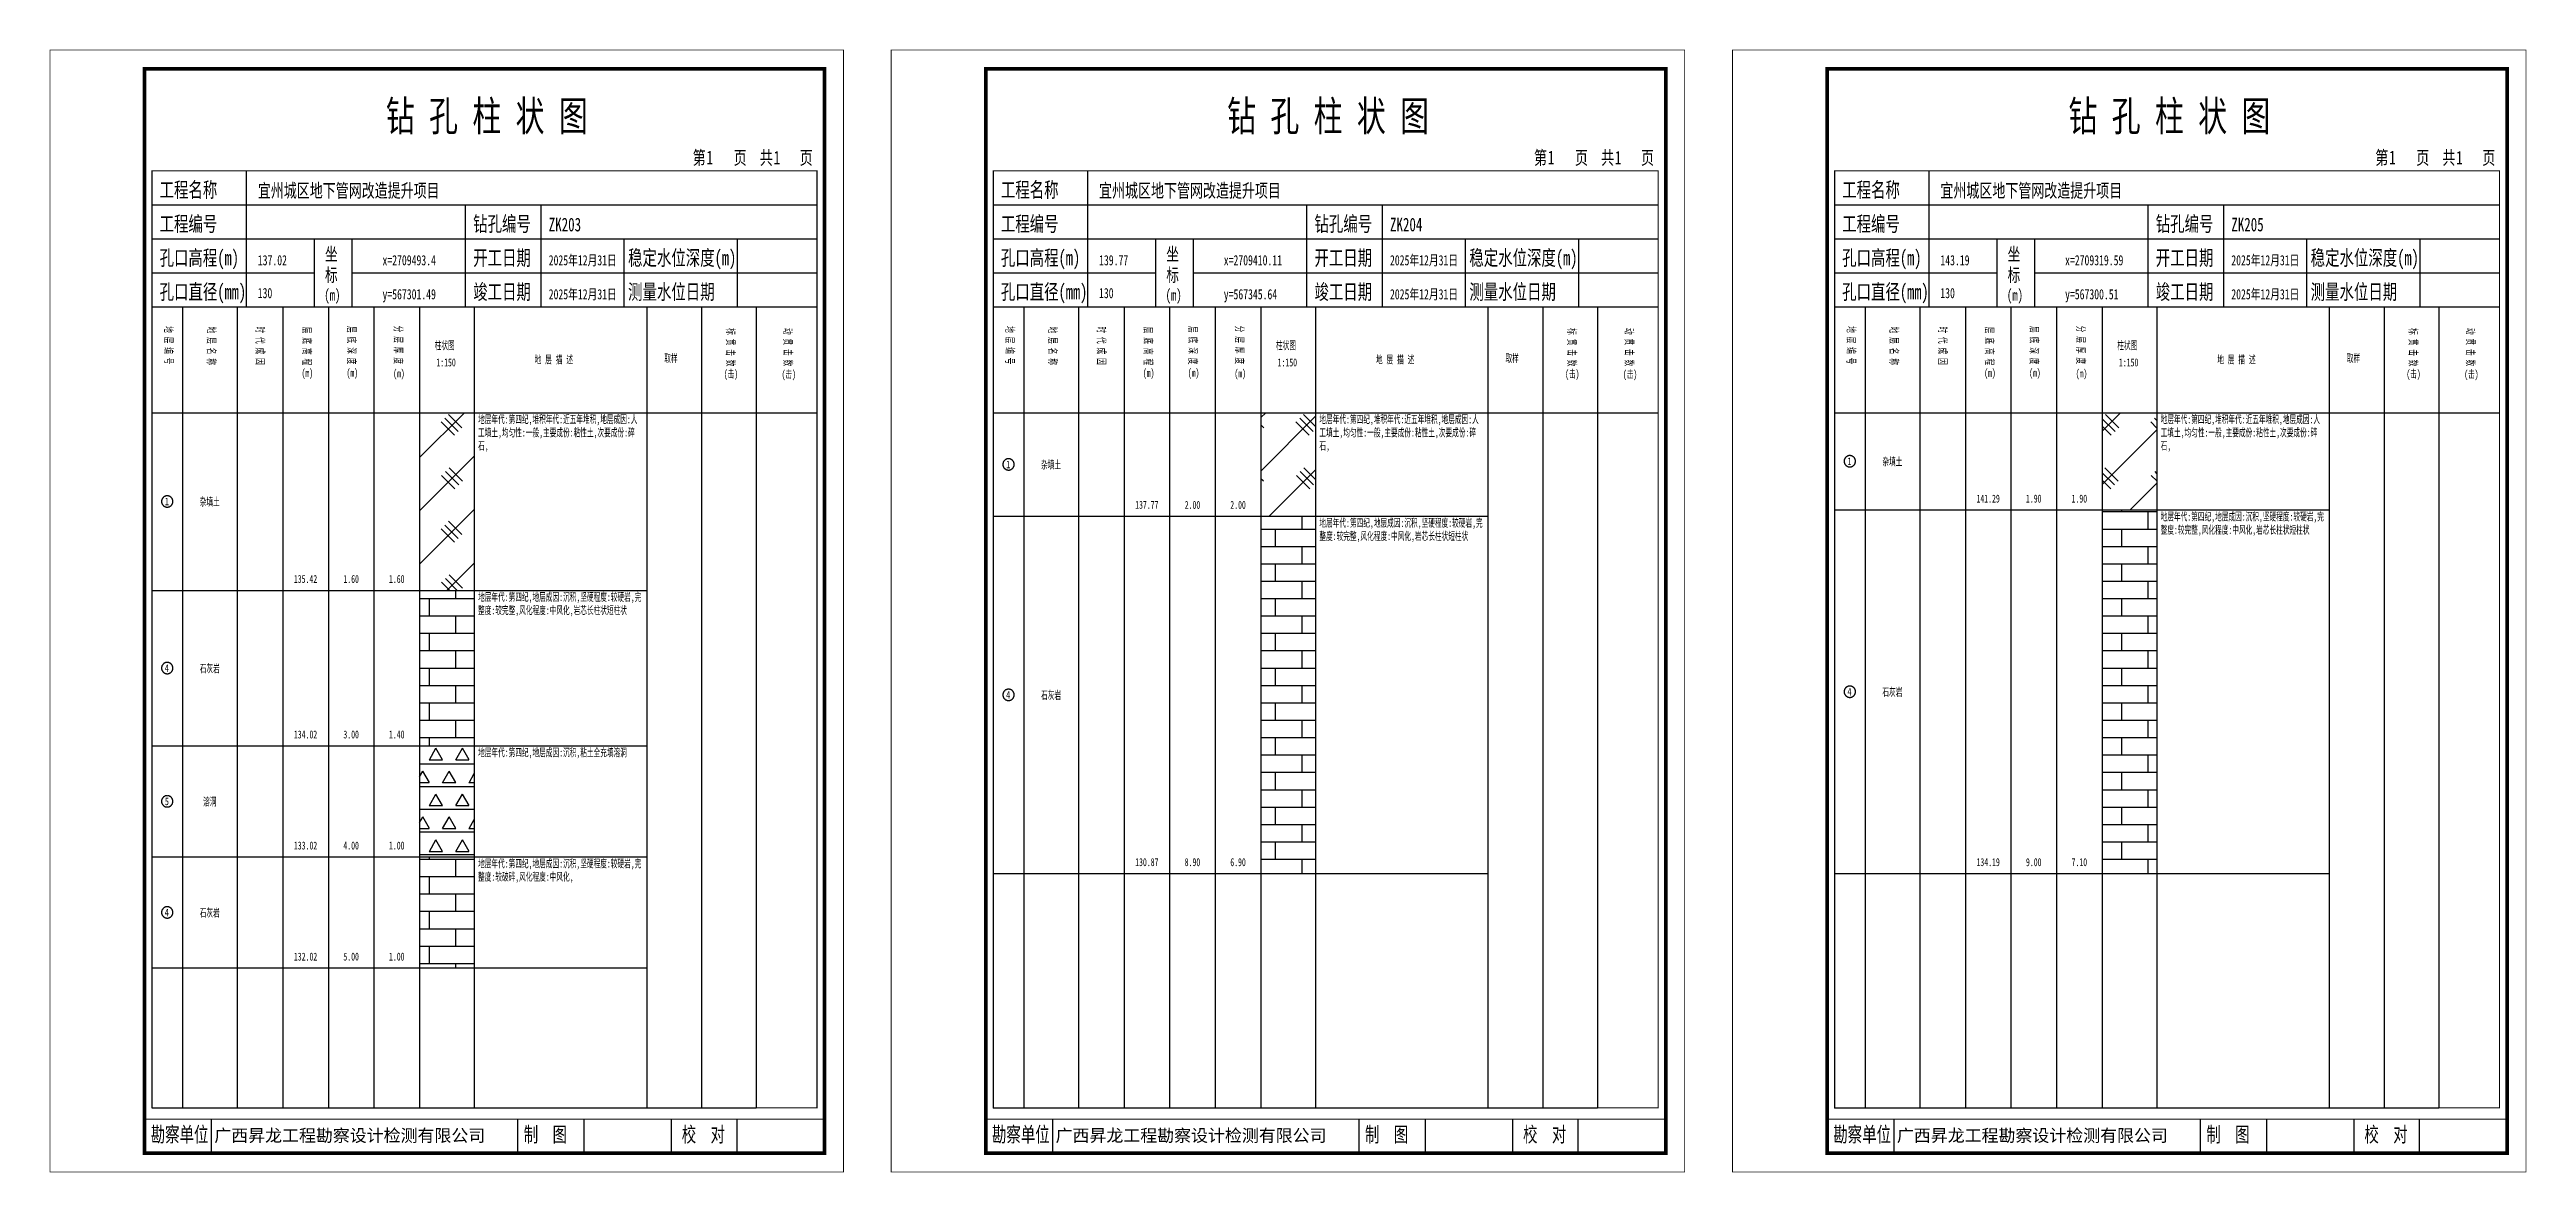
# Model space of a CAD drawing. Header units: millimetres. Extents: x 0 to 2711117, y 0 to 567555.
# Drawn here: x 47877 to 48533, y 0 to 297 of the extents above; entities that cross this region are included whole.
import ezdxf
from ezdxf.enums import TextEntityAlignment as Align

# ---------------------------------------------------------------- set-up
doc = ezdxf.new("R2010")
doc.units = ezdxf.units.MM
doc.layers.add('GICAD_POU_TEXTS', color=7, linetype='Continuous')
doc.layers.add('勘察点图例', color=7, linetype='Continuous')
doc.styles.add('HEAD_FONT', font='simfang.ttf', dxfattribs={"width": 0.6})
doc.styles.add('HEAD_FONT2', font='simfang.ttf', dxfattribs={"width": 0.6})
doc.styles.add('HT', font='simhei.ttf')
doc.styles.add('LZ_FONT', font='simfang.ttf', dxfattribs={"width": 0.7, "height": 8})
doc.styles.add('成果图图块', font='simfang.ttf', dxfattribs={"height": 2.5})
doc.styles.add('成果图表体', font='simfang.ttf', dxfattribs={"width": 0.6, "height": 2.1})
pattern_1 = [(45, (0, 0), (-7.0710678, 7.0710678), []), (135, (2.5, -1), (-14.142136, -14.142136), [5, -15]), (135, (1.5, -2), (-14.142136, -14.142136), [5, -15]), (135, (0.5, -3), (-14.142136, -14.142136), [5, -15]), (135, (16.5, -1), (-14.142136, -14.142136), [5, -15]), (135, (15.5, -2), (-14.142136, -14.142136), [5, -15]), (135, (14.5, -3), (-14.142136, -14.142136), [5, -15])]
pattern_2 = [(0, (0, 0), (0, 4.6), []), (90, (0, 0), (-7, 4.6), [4.6, -4.6])]

# ---------------------------------------------------------------- blocks, each defined once
blk = doc.blocks.new('ZK203')
for p, q in [((52, 229), (52, 265)), ((27, 256), (203, 256)), ((110, 229), (110, 256)), ((130, 229), (130, 256)), ((27, 247), (203, 247)), ((70, 229), (70, 247)), ((80, 229), (80, 247)), ((152, 229), (152, 247)), ((182, 229), (182, 247)), ((27, 238), (70, 238)), ((80, 238), (203, 238)), ((27, 229), (35.05, 229)), ((35.05, 229), (35.05, 17)), ((35.05, 229), (49.53, 229)), ((49.53, 229), (49.53, 17)), ((49.53, 229), (61.6, 229)), ((61.6, 229), (61.6, 17)), ((61.6, 229), (73.68, 229)), ((73.68, 229), (73.68, 17)), ((73.68, 229), (85.75, 229)), ((85.75, 229), (85.75, 17)), ((85.75, 229), (97.82, 229)), ((97.82, 229), (97.82, 17)), ((97.82, 229), (112.3, 229)), ((112.3, 229), (112.3, 17)), ((112.3, 229), (157.93, 229)), ((157.93, 229), (157.93, 17)), ((157.93, 229), (172.42, 229)), ((172.42, 229), (172.42, 17)), ((172.42, 229), (186.9, 229)), ((186.9, 229), (186.9, 17)), ((186.9, 229), (203, 229)), ((27, 201), (203, 201)), ((27, 17), (35.05, 17)), ((35.05, 17), (49.53, 17)), ((42.74, 4.95), (42.74, 13.95)), ((42.74, 4.95), (42.74, 13.95)), ((49.53, 17), (61.6, 17)), ((61.6, 17), (73.68, 17)), ((73.68, 17), (85.75, 17)), ((85.75, 17), (97.82, 17)), ((97.82, 17), (112.3, 17)), ((112.3, 17), (157.93, 17)), ((123.83, 4.95), (123.83, 13.95)), ((141.38, 4.95), (141.38, 13.95)), ((157.93, 17), (172.42, 17)), ((164.48, 4.95), (164.48, 13.95)), ((172.42, 17), (186.9, 17)), ((181.84, 4.95), (181.84, 13.95)), ((181.84, 4.95), (181.84, 13.95))]:
    blk.add_line(p, q)
for points, const_width in [([(0, 0), (210, 0), (210, 297), (0, 297)], 0.25), ([(25, 5), (205, 5), (205, 292), (25, 292)], 1), ([(27, 265), (203, 265), (203, 17), (27, 17)], 0.3)]:
    blk.add_lwpolyline(points, close=True, dxfattribs=dict(const_width=const_width))
at = {"const_width": 0.3}
for points in [[(27, 229), (203, 229)], [(25, 14), (205, 14)]]:
    blk.add_lwpolyline(points, dxfattribs=at)
at = {"style": 'LZ_FONT', "width": 0.7}
for s, height, p in [('钻 孔 柱 状 图', 8, (88.9, 275.54)), ('第', 3.6, (170.12, 266.7)), ('1', 3.6, (173.78, 266.75)), ('页', 3.6, (180.96, 266.7)), ('共', 3.6, (187.88, 266.7)), ('1', 3.6, (191.54, 266.7)), ('页', 3.6, (198.44, 266.7)), ('工程名称', 4, (29, 258)), ('宜州城区地下管网改造提升项目', 3.6, (55, 258)), ('工程编号', 4, (29, 249)), ('钻孔编号', 4, (112, 249)), ('ZK203', 3.6, (132, 249)), ('孔口高程(m)', 4, (29, 240)), ('137.02', 2.7, (55, 240)), ('坐', 3.5, (72.79, 241.24)), ('x=2709493.4', 2.7, (88, 240)), ('开工日期', 4, (112, 240)), ('2025年12月31日', 2.7, (132, 240)), ('稳定水位深度(m)', 4, (153, 240)), ('标', 3.5, (72.79, 235.7)), ('孔口直径(mm)', 4, (29, 231)), ('130', 2.7, (54.98, 231.31)), ('(m) ', 3, (72.59, 230.65)), ('y=567301.49', 2.7, (88, 231)), ('竣工日期', 4, (112, 231)), ('2025年12月31日', 2.7, (132, 231)), ('测量水位日期', 4, (153, 231)), ('勘察单位', 4, (26.65, 7.95)), ('制  图', 4, (125.4, 7.95)), ('校  对', 4, (167.22, 7.95))]:
    blk.add_text(s, height=height, dxfattribs=at).set_placement(p)
at = {"style": 'HT'}
blk.add_text('广西昇龙工程勘察设计检测有限公司', height=3.2865, dxfattribs=at).set_placement((43.48, 8.02))
at = {"char_height": 2.1, "width": 22.806, "attachment_point": 1, "rotation": 270, "style": 'HEAD_FONT'}
for s, insert in [('地 层 编 号', (32.46, 223.92)), ('地 层 名 称', (43.79, 223.76)), ('时 代 成 因', (56.67, 223.83)), ('层 底 高 程', (69.07, 223.71)), ('层 底 深 度', (80.9, 223.91)), ('分 层 厚 度', (93.26, 224.01)), ('标 贯 击 数', (181.21, 223.37)), ('动 贯 击 数', (196.38, 223.43))]:
    blk.add_mtext(s, dxfattribs=dict(at, insert=insert))
at = {"char_height": 2.1, "attachment_point": 1}
for s, insert, width, style in [('柱状图', (101.82, 219.87), 7.855, 'HEAD_FONT2'), ('地 层 描 述', (128.29, 216.11), 22.0781, 'HEAD_FONT2'), ('取样', (162.58, 216.44), 7.855, 'HEAD_FONT2'), ('(m)', (66.58, 212.56), 4.7944, 'HEAD_FONT'), ('(m)', (78.47, 212.61), 4.7944, 'HEAD_FONT'), ('(m)', (90.81, 212.43), 4.7944, 'HEAD_FONT'), ('1:150', (102.26, 215.36), 6.9223, 'HEAD_FONT2'), ('(击)', (178.33, 212.31), 7.855, 'HEAD_FONT2'), ('(击)', (193.64, 212.22), 7.855, 'HEAD_FONT2')]:
    blk.add_mtext(s, dxfattribs=dict(at, insert=insert, width=width, style=style))
blk = doc.blocks.new('ZK203_0')
at = {"color": 7}
blk.add_polyline3d([(-1.5, 0.02, 0), (-1.5, -0.06, 0), (-1.49, -0.13, 0), (-1.48, -0.2, 0), (-1.47, -0.28, 0), (-1.46, -0.35, 0), (-1.44, -0.42, 0), (-1.41, -0.49, 0), (-1.39, -0.56, 0), (-1.36, -0.63, 0), (-1.32, -0.69, 0), (-1.29, -0.76, 0), (-1.25, -0.82, 0), (-1.2, -0.88, 0), (-1.16, -0.94, 0), (-1.11, -0.99, 0), (-1.06, -1.04, 0), (-1.01, -1.1, 0), (-0.95, -1.14, 0), (-0.89, -1.19, 0), (-0.83, -1.23, 0), (-0.77, -1.27, 0), (-0.71, -1.31, 0), (-0.64, -1.34, 0), (-0.57, -1.37, 0), (-0.51, -1.4, 0), (-0.44, -1.42, 0), (-0.36, -1.44, 0), (-0.29, -1.46, 0), (-0.22, -1.47, 0), (-0.15, -1.48, 0), (-0.07, -1.48, 0), (0, -1.48, 0), (0.07, -1.48, 0), (0.15, -1.48, 0), (0.22, -1.47, 0), (0.29, -1.46, 0), (0.36, -1.44, 0), (0.44, -1.42, 0), (0.51, -1.4, 0), (0.57, -1.37, 0), (0.64, -1.34, 0), (0.71, -1.31, 0), (0.77, -1.27, 0), (0.83, -1.23, 0), (0.89, -1.19, 0), (0.95, -1.14, 0), (1.01, -1.1, 0), (1.06, -1.04, 0), (1.11, -0.99, 0), (1.16, -0.94, 0), (1.2, -0.88, 0), (1.25, -0.82, 0), (1.29, -0.76, 0), (1.32, -0.69, 0), (1.36, -0.63, 0), (1.39, -0.56, 0), (1.41, -0.49, 0), (1.44, -0.42, 0), (1.46, -0.35, 0), (1.47, -0.28, 0), (1.48, -0.2, 0), (1.49, -0.13, 0), (1.5, -0.06, 0), (1.5, 0.02, 0), (1.5, 0.09, 0), (1.49, 0.16, 0), (1.48, 0.24, 0), (1.47, 0.31, 0), (1.46, 0.38, 0), (1.44, 0.45, 0), (1.41, 0.52, 0), (1.39, 0.59, 0), (1.36, 0.66, 0), (1.32, 0.72, 0), (1.29, 0.79, 0), (1.25, 0.85, 0), (1.2, 0.91, 0), (1.16, 0.97, 0), (1.11, 1.02, 0), (1.06, 1.08, 0), (1.01, 1.13, 0), (0.95, 1.18, 0), (0.89, 1.22, 0), (0.83, 1.26, 0), (0.77, 1.3, 0), (0.71, 1.34, 0), (0.64, 1.37, 0), (0.57, 1.4, 0), (0.51, 1.43, 0), (0.44, 1.45, 0), (0.36, 1.47, 0), (0.29, 1.49, 0), (0.22, 1.5, 0), (0.15, 1.51, 0), (0.07, 1.51, 0), (0, 1.52, 0), (-0.07, 1.51, 0), (-0.15, 1.51, 0), (-0.22, 1.5, 0), (-0.29, 1.49, 0), (-0.36, 1.47, 0), (-0.44, 1.45, 0), (-0.51, 1.43, 0), (-0.57, 1.4, 0), (-0.64, 1.37, 0), (-0.71, 1.34, 0), (-0.77, 1.3, 0), (-0.83, 1.26, 0), (-0.89, 1.22, 0), (-0.95, 1.18, 0), (-1.01, 1.13, 0), (-1.06, 1.08, 0), (-1.11, 1.02, 0), (-1.16, 0.97, 0), (-1.2, 0.91, 0), (-1.25, 0.85, 0), (-1.29, 0.79, 0), (-1.32, 0.72, 0), (-1.36, 0.66, 0), (-1.39, 0.59, 0), (-1.41, 0.52, 0), (-1.44, 0.45, 0), (-1.46, 0.38, 0), (-1.47, 0.31, 0), (-1.48, 0.24, 0), (-1.49, 0.16, 0), (-1.5, 0.09, 0), (-1.5, 0.02, 0)], dxfattribs=at)
at = {"layer": 'GICAD_POU_TEXTS', "color": 7, "style": '成果图图块', "width": 0.7}
blk.add_text('1', height=2, dxfattribs=at).set_placement((-0.09, -0.99), align=Align.CENTER)
blk = doc.blocks.new('ZK203_1')
at = {"color": 7}
blk.add_polyline3d([(-1.5, 0.02, 0), (-1.5, -0.06, 0), (-1.49, -0.13, 0), (-1.48, -0.2, 0), (-1.47, -0.28, 0), (-1.46, -0.35, 0), (-1.44, -0.42, 0), (-1.41, -0.49, 0), (-1.39, -0.56, 0), (-1.36, -0.63, 0), (-1.32, -0.69, 0), (-1.29, -0.76, 0), (-1.25, -0.82, 0), (-1.2, -0.88, 0), (-1.16, -0.94, 0), (-1.11, -0.99, 0), (-1.06, -1.04, 0), (-1.01, -1.1, 0), (-0.95, -1.14, 0), (-0.89, -1.19, 0), (-0.83, -1.23, 0), (-0.77, -1.27, 0), (-0.71, -1.31, 0), (-0.64, -1.34, 0), (-0.57, -1.37, 0), (-0.51, -1.4, 0), (-0.44, -1.42, 0), (-0.36, -1.44, 0), (-0.29, -1.46, 0), (-0.22, -1.47, 0), (-0.15, -1.48, 0), (-0.07, -1.48, 0), (0, -1.48, 0), (0.07, -1.48, 0), (0.15, -1.48, 0), (0.22, -1.47, 0), (0.29, -1.46, 0), (0.36, -1.44, 0), (0.44, -1.42, 0), (0.51, -1.4, 0), (0.57, -1.37, 0), (0.64, -1.34, 0), (0.71, -1.31, 0), (0.77, -1.27, 0), (0.83, -1.23, 0), (0.89, -1.19, 0), (0.95, -1.14, 0), (1.01, -1.1, 0), (1.06, -1.04, 0), (1.11, -0.99, 0), (1.16, -0.94, 0), (1.2, -0.88, 0), (1.25, -0.82, 0), (1.29, -0.76, 0), (1.32, -0.69, 0), (1.36, -0.63, 0), (1.39, -0.56, 0), (1.41, -0.49, 0), (1.44, -0.42, 0), (1.46, -0.35, 0), (1.47, -0.28, 0), (1.48, -0.2, 0), (1.49, -0.13, 0), (1.5, -0.06, 0), (1.5, 0.02, 0), (1.5, 0.09, 0), (1.49, 0.16, 0), (1.48, 0.24, 0), (1.47, 0.31, 0), (1.46, 0.38, 0), (1.44, 0.45, 0), (1.41, 0.52, 0), (1.39, 0.59, 0), (1.36, 0.66, 0), (1.32, 0.72, 0), (1.29, 0.79, 0), (1.25, 0.85, 0), (1.2, 0.91, 0), (1.16, 0.97, 0), (1.11, 1.02, 0), (1.06, 1.08, 0), (1.01, 1.13, 0), (0.95, 1.18, 0), (0.89, 1.22, 0), (0.83, 1.26, 0), (0.77, 1.3, 0), (0.71, 1.34, 0), (0.64, 1.37, 0), (0.57, 1.4, 0), (0.51, 1.43, 0), (0.44, 1.45, 0), (0.36, 1.47, 0), (0.29, 1.49, 0), (0.22, 1.5, 0), (0.15, 1.51, 0), (0.07, 1.51, 0), (0, 1.52, 0), (-0.07, 1.51, 0), (-0.15, 1.51, 0), (-0.22, 1.5, 0), (-0.29, 1.49, 0), (-0.36, 1.47, 0), (-0.44, 1.45, 0), (-0.51, 1.43, 0), (-0.57, 1.4, 0), (-0.64, 1.37, 0), (-0.71, 1.34, 0), (-0.77, 1.3, 0), (-0.83, 1.26, 0), (-0.89, 1.22, 0), (-0.95, 1.18, 0), (-1.01, 1.13, 0), (-1.06, 1.08, 0), (-1.11, 1.02, 0), (-1.16, 0.97, 0), (-1.2, 0.91, 0), (-1.25, 0.85, 0), (-1.29, 0.79, 0), (-1.32, 0.72, 0), (-1.36, 0.66, 0), (-1.39, 0.59, 0), (-1.41, 0.52, 0), (-1.44, 0.45, 0), (-1.46, 0.38, 0), (-1.47, 0.31, 0), (-1.48, 0.24, 0), (-1.49, 0.16, 0), (-1.5, 0.09, 0), (-1.5, 0.02, 0)], dxfattribs=at)
at = {"layer": 'GICAD_POU_TEXTS', "color": 7, "style": '成果图图块', "width": 0.7}
blk.add_text('4', height=2, dxfattribs=at).set_placement((-0.09, -0.99), align=Align.CENTER)
blk = doc.blocks.new('ZK203_2')
at = {"color": 7}
blk.add_polyline3d([(-1.5, 0.02, 0), (-1.5, -0.06, 0), (-1.49, -0.13, 0), (-1.48, -0.2, 0), (-1.47, -0.28, 0), (-1.46, -0.35, 0), (-1.44, -0.42, 0), (-1.41, -0.49, 0), (-1.39, -0.56, 0), (-1.36, -0.63, 0), (-1.32, -0.69, 0), (-1.29, -0.76, 0), (-1.25, -0.82, 0), (-1.2, -0.88, 0), (-1.16, -0.94, 0), (-1.11, -0.99, 0), (-1.06, -1.04, 0), (-1.01, -1.1, 0), (-0.95, -1.14, 0), (-0.89, -1.19, 0), (-0.83, -1.23, 0), (-0.77, -1.27, 0), (-0.71, -1.31, 0), (-0.64, -1.34, 0), (-0.57, -1.37, 0), (-0.51, -1.4, 0), (-0.44, -1.42, 0), (-0.36, -1.44, 0), (-0.29, -1.46, 0), (-0.22, -1.47, 0), (-0.15, -1.48, 0), (-0.07, -1.48, 0), (0, -1.48, 0), (0.07, -1.48, 0), (0.15, -1.48, 0), (0.22, -1.47, 0), (0.29, -1.46, 0), (0.36, -1.44, 0), (0.44, -1.42, 0), (0.51, -1.4, 0), (0.57, -1.37, 0), (0.64, -1.34, 0), (0.71, -1.31, 0), (0.77, -1.27, 0), (0.83, -1.23, 0), (0.89, -1.19, 0), (0.95, -1.14, 0), (1.01, -1.1, 0), (1.06, -1.04, 0), (1.11, -0.99, 0), (1.16, -0.94, 0), (1.2, -0.88, 0), (1.25, -0.82, 0), (1.29, -0.76, 0), (1.32, -0.69, 0), (1.36, -0.63, 0), (1.39, -0.56, 0), (1.41, -0.49, 0), (1.44, -0.42, 0), (1.46, -0.35, 0), (1.47, -0.28, 0), (1.48, -0.2, 0), (1.49, -0.13, 0), (1.5, -0.06, 0), (1.5, 0.02, 0), (1.5, 0.09, 0), (1.49, 0.16, 0), (1.48, 0.24, 0), (1.47, 0.31, 0), (1.46, 0.38, 0), (1.44, 0.45, 0), (1.41, 0.52, 0), (1.39, 0.59, 0), (1.36, 0.66, 0), (1.32, 0.72, 0), (1.29, 0.79, 0), (1.25, 0.85, 0), (1.2, 0.91, 0), (1.16, 0.97, 0), (1.11, 1.02, 0), (1.06, 1.08, 0), (1.01, 1.13, 0), (0.95, 1.18, 0), (0.89, 1.22, 0), (0.83, 1.26, 0), (0.77, 1.3, 0), (0.71, 1.34, 0), (0.64, 1.37, 0), (0.57, 1.4, 0), (0.51, 1.43, 0), (0.44, 1.45, 0), (0.36, 1.47, 0), (0.29, 1.49, 0), (0.22, 1.5, 0), (0.15, 1.51, 0), (0.07, 1.51, 0), (0, 1.52, 0), (-0.07, 1.51, 0), (-0.15, 1.51, 0), (-0.22, 1.5, 0), (-0.29, 1.49, 0), (-0.36, 1.47, 0), (-0.44, 1.45, 0), (-0.51, 1.43, 0), (-0.57, 1.4, 0), (-0.64, 1.37, 0), (-0.71, 1.34, 0), (-0.77, 1.3, 0), (-0.83, 1.26, 0), (-0.89, 1.22, 0), (-0.95, 1.18, 0), (-1.01, 1.13, 0), (-1.06, 1.08, 0), (-1.11, 1.02, 0), (-1.16, 0.97, 0), (-1.2, 0.91, 0), (-1.25, 0.85, 0), (-1.29, 0.79, 0), (-1.32, 0.72, 0), (-1.36, 0.66, 0), (-1.39, 0.59, 0), (-1.41, 0.52, 0), (-1.44, 0.45, 0), (-1.46, 0.38, 0), (-1.47, 0.31, 0), (-1.48, 0.24, 0), (-1.49, 0.16, 0), (-1.5, 0.09, 0), (-1.5, 0.02, 0)], dxfattribs=at)
at = {"layer": 'GICAD_POU_TEXTS', "color": 7, "style": '成果图图块', "width": 0.7}
blk.add_text('5', height=2, dxfattribs=at).set_placement((-0.09, -0.99), align=Align.CENTER)
blk = doc.blocks.new('ZK203_3')
at = {"color": 7}
blk.add_polyline3d([(-1.5, 0.02, 0), (-1.5, -0.06, 0), (-1.49, -0.13, 0), (-1.48, -0.2, 0), (-1.47, -0.28, 0), (-1.46, -0.35, 0), (-1.44, -0.42, 0), (-1.41, -0.49, 0), (-1.39, -0.56, 0), (-1.36, -0.63, 0), (-1.32, -0.69, 0), (-1.29, -0.76, 0), (-1.25, -0.82, 0), (-1.2, -0.88, 0), (-1.16, -0.94, 0), (-1.11, -0.99, 0), (-1.06, -1.04, 0), (-1.01, -1.1, 0), (-0.95, -1.14, 0), (-0.89, -1.19, 0), (-0.83, -1.23, 0), (-0.77, -1.27, 0), (-0.71, -1.31, 0), (-0.64, -1.34, 0), (-0.57, -1.37, 0), (-0.51, -1.4, 0), (-0.44, -1.42, 0), (-0.36, -1.44, 0), (-0.29, -1.46, 0), (-0.22, -1.47, 0), (-0.15, -1.48, 0), (-0.07, -1.48, 0), (0, -1.48, 0), (0.07, -1.48, 0), (0.15, -1.48, 0), (0.22, -1.47, 0), (0.29, -1.46, 0), (0.36, -1.44, 0), (0.44, -1.42, 0), (0.51, -1.4, 0), (0.57, -1.37, 0), (0.64, -1.34, 0), (0.71, -1.31, 0), (0.77, -1.27, 0), (0.83, -1.23, 0), (0.89, -1.19, 0), (0.95, -1.14, 0), (1.01, -1.1, 0), (1.06, -1.04, 0), (1.11, -0.99, 0), (1.16, -0.94, 0), (1.2, -0.88, 0), (1.25, -0.82, 0), (1.29, -0.76, 0), (1.32, -0.69, 0), (1.36, -0.63, 0), (1.39, -0.56, 0), (1.41, -0.49, 0), (1.44, -0.42, 0), (1.46, -0.35, 0), (1.47, -0.28, 0), (1.48, -0.2, 0), (1.49, -0.13, 0), (1.5, -0.06, 0), (1.5, 0.02, 0), (1.5, 0.09, 0), (1.49, 0.16, 0), (1.48, 0.24, 0), (1.47, 0.31, 0), (1.46, 0.38, 0), (1.44, 0.45, 0), (1.41, 0.52, 0), (1.39, 0.59, 0), (1.36, 0.66, 0), (1.32, 0.72, 0), (1.29, 0.79, 0), (1.25, 0.85, 0), (1.2, 0.91, 0), (1.16, 0.97, 0), (1.11, 1.02, 0), (1.06, 1.08, 0), (1.01, 1.13, 0), (0.95, 1.18, 0), (0.89, 1.22, 0), (0.83, 1.26, 0), (0.77, 1.3, 0), (0.71, 1.34, 0), (0.64, 1.37, 0), (0.57, 1.4, 0), (0.51, 1.43, 0), (0.44, 1.45, 0), (0.36, 1.47, 0), (0.29, 1.49, 0), (0.22, 1.5, 0), (0.15, 1.51, 0), (0.07, 1.51, 0), (0, 1.52, 0), (-0.07, 1.51, 0), (-0.15, 1.51, 0), (-0.22, 1.5, 0), (-0.29, 1.49, 0), (-0.36, 1.47, 0), (-0.44, 1.45, 0), (-0.51, 1.43, 0), (-0.57, 1.4, 0), (-0.64, 1.37, 0), (-0.71, 1.34, 0), (-0.77, 1.3, 0), (-0.83, 1.26, 0), (-0.89, 1.22, 0), (-0.95, 1.18, 0), (-1.01, 1.13, 0), (-1.06, 1.08, 0), (-1.11, 1.02, 0), (-1.16, 0.97, 0), (-1.2, 0.91, 0), (-1.25, 0.85, 0), (-1.29, 0.79, 0), (-1.32, 0.72, 0), (-1.36, 0.66, 0), (-1.39, 0.59, 0), (-1.41, 0.52, 0), (-1.44, 0.45, 0), (-1.46, 0.38, 0), (-1.47, 0.31, 0), (-1.48, 0.24, 0), (-1.49, 0.16, 0), (-1.5, 0.09, 0), (-1.5, 0.02, 0)], dxfattribs=at)
at = {"layer": 'GICAD_POU_TEXTS', "color": 7, "style": '成果图图块', "width": 0.7}
blk.add_text('4', height=2, dxfattribs=at).set_placement((-0.09, -0.99), align=Align.CENTER)
blk = doc.blocks.new('ZK204')
for p, q in [((52, 229), (52, 265)), ((27, 256), (203, 256)), ((110, 229), (110, 256)), ((130, 229), (130, 256)), ((27, 247), (203, 247)), ((70, 229), (70, 247)), ((80, 229), (80, 247)), ((152, 229), (152, 247)), ((182, 229), (182, 247)), ((27, 238), (70, 238)), ((80, 238), (203, 238)), ((27, 229), (35.05, 229)), ((35.05, 229), (35.05, 17)), ((35.05, 229), (49.53, 229)), ((49.53, 229), (49.53, 17)), ((49.53, 229), (61.6, 229)), ((61.6, 229), (61.6, 17)), ((61.6, 229), (73.68, 229)), ((73.68, 229), (73.68, 17)), ((73.68, 229), (85.75, 229)), ((85.75, 229), (85.75, 17)), ((85.75, 229), (97.82, 229)), ((97.82, 229), (97.82, 17)), ((97.82, 229), (112.3, 229)), ((112.3, 229), (112.3, 17)), ((112.3, 229), (157.93, 229)), ((157.93, 229), (157.93, 17)), ((157.93, 229), (172.42, 229)), ((172.42, 229), (172.42, 17)), ((172.42, 229), (186.9, 229)), ((186.9, 229), (186.9, 17)), ((186.9, 229), (203, 229)), ((27, 201), (203, 201)), ((27, 17), (35.05, 17)), ((35.05, 17), (49.53, 17)), ((42.74, 4.95), (42.74, 13.95)), ((42.74, 4.95), (42.74, 13.95)), ((49.53, 17), (61.6, 17)), ((61.6, 17), (73.68, 17)), ((73.68, 17), (85.75, 17)), ((85.75, 17), (97.82, 17)), ((97.82, 17), (112.3, 17)), ((112.3, 17), (157.93, 17)), ((123.83, 4.95), (123.83, 13.95)), ((141.38, 4.95), (141.38, 13.95)), ((157.93, 17), (172.42, 17)), ((164.48, 4.95), (164.48, 13.95)), ((172.42, 17), (186.9, 17)), ((181.84, 4.95), (181.84, 13.95)), ((181.84, 4.95), (181.84, 13.95))]:
    blk.add_line(p, q)
for points, const_width in [([(0, 0), (210, 0), (210, 297), (0, 297)], 0.25), ([(25, 5), (205, 5), (205, 292), (25, 292)], 1), ([(27, 265), (203, 265), (203, 17), (27, 17)], 0.3)]:
    blk.add_lwpolyline(points, close=True, dxfattribs=dict(const_width=const_width))
at = {"const_width": 0.3}
for points in [[(27, 229), (203, 229)], [(25, 14), (205, 14)]]:
    blk.add_lwpolyline(points, dxfattribs=at)
at = {"style": 'LZ_FONT', "width": 0.7}
for s, height, p in [('钻 孔 柱 状 图', 8, (88.9, 275.54)), ('第', 3.6, (170.12, 266.7)), ('1', 3.6, (173.78, 266.75)), ('页', 3.6, (180.96, 266.7)), ('共', 3.6, (187.88, 266.7)), ('1', 3.6, (191.54, 266.7)), ('页', 3.6, (198.44, 266.7)), ('工程名称', 4, (29, 258)), ('宜州城区地下管网改造提升项目', 3.6, (55, 258)), ('工程编号', 4, (29, 249)), ('钻孔编号', 4, (112, 249)), ('ZK204', 3.6, (132, 249)), ('孔口高程(m)', 4, (29, 240)), ('139.77', 2.7, (55, 240)), ('坐', 3.5, (72.79, 241.24)), ('x=2709410.11', 2.7, (88, 240)), ('开工日期', 4, (112, 240)), ('2025年12月31日', 2.7, (132, 240)), ('稳定水位深度(m)', 4, (153, 240)), ('标', 3.5, (72.79, 235.7)), ('孔口直径(mm)', 4, (29, 231)), ('130', 2.7, (54.98, 231.31)), ('(m) ', 3, (72.59, 230.65)), ('y=567345.64', 2.7, (88, 231)), ('竣工日期', 4, (112, 231)), ('2025年12月31日', 2.7, (132, 231)), ('测量水位日期', 4, (153, 231)), ('勘察单位', 4, (26.65, 7.95)), ('制  图', 4, (125.4, 7.95)), ('校  对', 4, (167.22, 7.95))]:
    blk.add_text(s, height=height, dxfattribs=at).set_placement(p)
at = {"style": 'HT'}
blk.add_text('广西昇龙工程勘察设计检测有限公司', height=3.2865, dxfattribs=at).set_placement((43.48, 8.02))
at = {"char_height": 2.1, "width": 22.806, "attachment_point": 1, "rotation": 270, "style": 'HEAD_FONT'}
for s, insert in [('地 层 编 号', (32.46, 223.92)), ('地 层 名 称', (43.79, 223.76)), ('时 代 成 因', (56.67, 223.83)), ('层 底 高 程', (69.07, 223.71)), ('层 底 深 度', (80.9, 223.91)), ('分 层 厚 度', (93.26, 224.01)), ('标 贯 击 数', (181.21, 223.37)), ('动 贯 击 数', (196.38, 223.43))]:
    blk.add_mtext(s, dxfattribs=dict(at, insert=insert))
at = {"char_height": 2.1, "attachment_point": 1}
for s, insert, width, style in [('柱状图', (101.82, 219.87), 7.855, 'HEAD_FONT2'), ('地 层 描 述', (128.29, 216.11), 22.0781, 'HEAD_FONT2'), ('取样', (162.58, 216.44), 7.855, 'HEAD_FONT2'), ('(m)', (66.58, 212.56), 4.7944, 'HEAD_FONT'), ('(m)', (78.47, 212.61), 4.7944, 'HEAD_FONT'), ('(m)', (90.81, 212.43), 4.7944, 'HEAD_FONT'), ('1:150', (102.26, 215.36), 6.9223, 'HEAD_FONT2'), ('(击)', (178.33, 212.31), 7.855, 'HEAD_FONT2'), ('(击)', (193.64, 212.22), 7.855, 'HEAD_FONT2')]:
    blk.add_mtext(s, dxfattribs=dict(at, insert=insert, width=width, style=style))
blk = doc.blocks.new('ZK204_0')
at = {"color": 7}
blk.add_polyline3d([(-1.5, 0.02, 0), (-1.5, -0.06, 0), (-1.49, -0.13, 0), (-1.48, -0.2, 0), (-1.47, -0.28, 0), (-1.46, -0.35, 0), (-1.44, -0.42, 0), (-1.41, -0.49, 0), (-1.39, -0.56, 0), (-1.36, -0.63, 0), (-1.32, -0.69, 0), (-1.29, -0.76, 0), (-1.25, -0.82, 0), (-1.2, -0.88, 0), (-1.16, -0.94, 0), (-1.11, -0.99, 0), (-1.06, -1.04, 0), (-1.01, -1.1, 0), (-0.95, -1.14, 0), (-0.89, -1.19, 0), (-0.83, -1.23, 0), (-0.77, -1.27, 0), (-0.71, -1.31, 0), (-0.64, -1.34, 0), (-0.57, -1.37, 0), (-0.51, -1.4, 0), (-0.44, -1.42, 0), (-0.36, -1.44, 0), (-0.29, -1.46, 0), (-0.22, -1.47, 0), (-0.15, -1.48, 0), (-0.07, -1.48, 0), (0, -1.48, 0), (0.07, -1.48, 0), (0.15, -1.48, 0), (0.22, -1.47, 0), (0.29, -1.46, 0), (0.36, -1.44, 0), (0.44, -1.42, 0), (0.51, -1.4, 0), (0.57, -1.37, 0), (0.64, -1.34, 0), (0.71, -1.31, 0), (0.77, -1.27, 0), (0.83, -1.23, 0), (0.89, -1.19, 0), (0.95, -1.14, 0), (1.01, -1.1, 0), (1.06, -1.04, 0), (1.11, -0.99, 0), (1.16, -0.94, 0), (1.2, -0.88, 0), (1.25, -0.82, 0), (1.29, -0.76, 0), (1.32, -0.69, 0), (1.36, -0.63, 0), (1.39, -0.56, 0), (1.41, -0.49, 0), (1.44, -0.42, 0), (1.46, -0.35, 0), (1.47, -0.28, 0), (1.48, -0.2, 0), (1.49, -0.13, 0), (1.5, -0.06, 0), (1.5, 0.02, 0), (1.5, 0.09, 0), (1.49, 0.16, 0), (1.48, 0.24, 0), (1.47, 0.31, 0), (1.46, 0.38, 0), (1.44, 0.45, 0), (1.41, 0.52, 0), (1.39, 0.59, 0), (1.36, 0.66, 0), (1.32, 0.72, 0), (1.29, 0.79, 0), (1.25, 0.85, 0), (1.2, 0.91, 0), (1.16, 0.97, 0), (1.11, 1.02, 0), (1.06, 1.08, 0), (1.01, 1.13, 0), (0.95, 1.18, 0), (0.89, 1.22, 0), (0.83, 1.26, 0), (0.77, 1.3, 0), (0.71, 1.34, 0), (0.64, 1.37, 0), (0.57, 1.4, 0), (0.51, 1.43, 0), (0.44, 1.45, 0), (0.36, 1.47, 0), (0.29, 1.49, 0), (0.22, 1.5, 0), (0.15, 1.51, 0), (0.07, 1.51, 0), (0, 1.52, 0), (-0.07, 1.51, 0), (-0.15, 1.51, 0), (-0.22, 1.5, 0), (-0.29, 1.49, 0), (-0.36, 1.47, 0), (-0.44, 1.45, 0), (-0.51, 1.43, 0), (-0.57, 1.4, 0), (-0.64, 1.37, 0), (-0.71, 1.34, 0), (-0.77, 1.3, 0), (-0.83, 1.26, 0), (-0.89, 1.22, 0), (-0.95, 1.18, 0), (-1.01, 1.13, 0), (-1.06, 1.08, 0), (-1.11, 1.02, 0), (-1.16, 0.97, 0), (-1.2, 0.91, 0), (-1.25, 0.85, 0), (-1.29, 0.79, 0), (-1.32, 0.72, 0), (-1.36, 0.66, 0), (-1.39, 0.59, 0), (-1.41, 0.52, 0), (-1.44, 0.45, 0), (-1.46, 0.38, 0), (-1.47, 0.31, 0), (-1.48, 0.24, 0), (-1.49, 0.16, 0), (-1.5, 0.09, 0), (-1.5, 0.02, 0)], dxfattribs=at)
at = {"layer": 'GICAD_POU_TEXTS', "color": 7, "style": '成果图图块', "width": 0.7}
blk.add_text('1', height=2, dxfattribs=at).set_placement((-0.09, -0.99), align=Align.CENTER)
blk = doc.blocks.new('ZK204_1')
at = {"color": 7}
blk.add_polyline3d([(-1.5, 0.02, 0), (-1.5, -0.06, 0), (-1.49, -0.13, 0), (-1.48, -0.2, 0), (-1.47, -0.28, 0), (-1.46, -0.35, 0), (-1.44, -0.42, 0), (-1.41, -0.49, 0), (-1.39, -0.56, 0), (-1.36, -0.63, 0), (-1.32, -0.69, 0), (-1.29, -0.76, 0), (-1.25, -0.82, 0), (-1.2, -0.88, 0), (-1.16, -0.94, 0), (-1.11, -0.99, 0), (-1.06, -1.04, 0), (-1.01, -1.1, 0), (-0.95, -1.14, 0), (-0.89, -1.19, 0), (-0.83, -1.23, 0), (-0.77, -1.27, 0), (-0.71, -1.31, 0), (-0.64, -1.34, 0), (-0.57, -1.37, 0), (-0.51, -1.4, 0), (-0.44, -1.42, 0), (-0.36, -1.44, 0), (-0.29, -1.46, 0), (-0.22, -1.47, 0), (-0.15, -1.48, 0), (-0.07, -1.48, 0), (0, -1.48, 0), (0.07, -1.48, 0), (0.15, -1.48, 0), (0.22, -1.47, 0), (0.29, -1.46, 0), (0.36, -1.44, 0), (0.44, -1.42, 0), (0.51, -1.4, 0), (0.57, -1.37, 0), (0.64, -1.34, 0), (0.71, -1.31, 0), (0.77, -1.27, 0), (0.83, -1.23, 0), (0.89, -1.19, 0), (0.95, -1.14, 0), (1.01, -1.1, 0), (1.06, -1.04, 0), (1.11, -0.99, 0), (1.16, -0.94, 0), (1.2, -0.88, 0), (1.25, -0.82, 0), (1.29, -0.76, 0), (1.32, -0.69, 0), (1.36, -0.63, 0), (1.39, -0.56, 0), (1.41, -0.49, 0), (1.44, -0.42, 0), (1.46, -0.35, 0), (1.47, -0.28, 0), (1.48, -0.2, 0), (1.49, -0.13, 0), (1.5, -0.06, 0), (1.5, 0.02, 0), (1.5, 0.09, 0), (1.49, 0.16, 0), (1.48, 0.24, 0), (1.47, 0.31, 0), (1.46, 0.38, 0), (1.44, 0.45, 0), (1.41, 0.52, 0), (1.39, 0.59, 0), (1.36, 0.66, 0), (1.32, 0.72, 0), (1.29, 0.79, 0), (1.25, 0.85, 0), (1.2, 0.91, 0), (1.16, 0.97, 0), (1.11, 1.02, 0), (1.06, 1.08, 0), (1.01, 1.13, 0), (0.95, 1.18, 0), (0.89, 1.22, 0), (0.83, 1.26, 0), (0.77, 1.3, 0), (0.71, 1.34, 0), (0.64, 1.37, 0), (0.57, 1.4, 0), (0.51, 1.43, 0), (0.44, 1.45, 0), (0.36, 1.47, 0), (0.29, 1.49, 0), (0.22, 1.5, 0), (0.15, 1.51, 0), (0.07, 1.51, 0), (0, 1.52, 0), (-0.07, 1.51, 0), (-0.15, 1.51, 0), (-0.22, 1.5, 0), (-0.29, 1.49, 0), (-0.36, 1.47, 0), (-0.44, 1.45, 0), (-0.51, 1.43, 0), (-0.57, 1.4, 0), (-0.64, 1.37, 0), (-0.71, 1.34, 0), (-0.77, 1.3, 0), (-0.83, 1.26, 0), (-0.89, 1.22, 0), (-0.95, 1.18, 0), (-1.01, 1.13, 0), (-1.06, 1.08, 0), (-1.11, 1.02, 0), (-1.16, 0.97, 0), (-1.2, 0.91, 0), (-1.25, 0.85, 0), (-1.29, 0.79, 0), (-1.32, 0.72, 0), (-1.36, 0.66, 0), (-1.39, 0.59, 0), (-1.41, 0.52, 0), (-1.44, 0.45, 0), (-1.46, 0.38, 0), (-1.47, 0.31, 0), (-1.48, 0.24, 0), (-1.49, 0.16, 0), (-1.5, 0.09, 0), (-1.5, 0.02, 0)], dxfattribs=at)
at = {"layer": 'GICAD_POU_TEXTS', "color": 7, "style": '成果图图块', "width": 0.7}
blk.add_text('4', height=2, dxfattribs=at).set_placement((-0.09, -0.99), align=Align.CENTER)
blk = doc.blocks.new('ZK205')
for p, q in [((52, 229), (52, 265)), ((27, 256), (203, 256)), ((110, 229), (110, 256)), ((130, 229), (130, 256)), ((27, 247), (203, 247)), ((70, 229), (70, 247)), ((80, 229), (80, 247)), ((152, 229), (152, 247)), ((182, 229), (182, 247)), ((27, 238), (70, 238)), ((80, 238), (203, 238)), ((27, 229), (35.05, 229)), ((35.05, 229), (35.05, 17)), ((35.05, 229), (49.53, 229)), ((49.53, 229), (49.53, 17)), ((49.53, 229), (61.6, 229)), ((61.6, 229), (61.6, 17)), ((61.6, 229), (73.68, 229)), ((73.68, 229), (73.68, 17)), ((73.68, 229), (85.75, 229)), ((85.75, 229), (85.75, 17)), ((85.75, 229), (97.82, 229)), ((97.82, 229), (97.82, 17)), ((97.82, 229), (112.3, 229)), ((112.3, 229), (112.3, 17)), ((112.3, 229), (157.93, 229)), ((157.93, 229), (157.93, 17)), ((157.93, 229), (172.42, 229)), ((172.42, 229), (172.42, 17)), ((172.42, 229), (186.9, 229)), ((186.9, 229), (186.9, 17)), ((186.9, 229), (203, 229)), ((27, 201), (203, 201)), ((27, 17), (35.05, 17)), ((35.05, 17), (49.53, 17)), ((42.74, 4.95), (42.74, 13.95)), ((42.74, 4.95), (42.74, 13.95)), ((49.53, 17), (61.6, 17)), ((61.6, 17), (73.68, 17)), ((73.68, 17), (85.75, 17)), ((85.75, 17), (97.82, 17)), ((97.82, 17), (112.3, 17)), ((112.3, 17), (157.93, 17)), ((123.83, 4.95), (123.83, 13.95)), ((141.38, 4.95), (141.38, 13.95)), ((157.93, 17), (172.42, 17)), ((164.48, 4.95), (164.48, 13.95)), ((172.42, 17), (186.9, 17)), ((181.84, 4.95), (181.84, 13.95)), ((181.84, 4.95), (181.84, 13.95))]:
    blk.add_line(p, q)
for points, const_width in [([(0, 0), (210, 0), (210, 297), (0, 297)], 0.25), ([(25, 5), (205, 5), (205, 292), (25, 292)], 1), ([(27, 265), (203, 265), (203, 17), (27, 17)], 0.3)]:
    blk.add_lwpolyline(points, close=True, dxfattribs=dict(const_width=const_width))
at = {"const_width": 0.3}
for points in [[(27, 229), (203, 229)], [(25, 14), (205, 14)]]:
    blk.add_lwpolyline(points, dxfattribs=at)
at = {"style": 'LZ_FONT', "width": 0.7}
for s, height, p in [('钻 孔 柱 状 图', 8, (88.9, 275.54)), ('第', 3.6, (170.12, 266.7)), ('1', 3.6, (173.78, 266.75)), ('页', 3.6, (180.96, 266.7)), ('共', 3.6, (187.88, 266.7)), ('1', 3.6, (191.54, 266.7)), ('页', 3.6, (198.44, 266.7)), ('工程名称', 4, (29, 258)), ('宜州城区地下管网改造提升项目', 3.6, (55, 258)), ('工程编号', 4, (29, 249)), ('钻孔编号', 4, (112, 249)), ('ZK205', 3.6, (132, 249)), ('孔口高程(m)', 4, (29, 240)), ('143.19', 2.7, (55, 240)), ('坐', 3.5, (72.79, 241.24)), ('x=2709319.59', 2.7, (88, 240)), ('开工日期', 4, (112, 240)), ('2025年12月31日', 2.7, (132, 240)), ('稳定水位深度(m)', 4, (153, 240)), ('标', 3.5, (72.79, 235.7)), ('孔口直径(mm)', 4, (29, 231)), ('130', 2.7, (54.98, 231.31)), ('(m) ', 3, (72.59, 230.65)), ('y=567300.51', 2.7, (88, 231)), ('竣工日期', 4, (112, 231)), ('2025年12月31日', 2.7, (132, 231)), ('测量水位日期', 4, (153, 231)), ('勘察单位', 4, (26.65, 7.95)), ('制  图', 4, (125.4, 7.95)), ('校  对', 4, (167.22, 7.95))]:
    blk.add_text(s, height=height, dxfattribs=at).set_placement(p)
at = {"style": 'HT'}
blk.add_text('广西昇龙工程勘察设计检测有限公司', height=3.2865, dxfattribs=at).set_placement((43.48, 8.02))
at = {"char_height": 2.1, "width": 22.806, "attachment_point": 1, "rotation": 270, "style": 'HEAD_FONT'}
for s, insert in [('地 层 编 号', (32.46, 223.92)), ('地 层 名 称', (43.79, 223.76)), ('时 代 成 因', (56.67, 223.83)), ('层 底 高 程', (69.07, 223.71)), ('层 底 深 度', (80.9, 223.91)), ('分 层 厚 度', (93.26, 224.01)), ('标 贯 击 数', (181.21, 223.37)), ('动 贯 击 数', (196.38, 223.43))]:
    blk.add_mtext(s, dxfattribs=dict(at, insert=insert))
at = {"char_height": 2.1, "attachment_point": 1}
for s, insert, width, style in [('柱状图', (101.82, 219.87), 7.855, 'HEAD_FONT2'), ('地 层 描 述', (128.29, 216.11), 22.0781, 'HEAD_FONT2'), ('取样', (162.58, 216.44), 7.855, 'HEAD_FONT2'), ('(m)', (66.58, 212.56), 4.7944, 'HEAD_FONT'), ('(m)', (78.47, 212.61), 4.7944, 'HEAD_FONT'), ('(m)', (90.81, 212.43), 4.7944, 'HEAD_FONT'), ('1:150', (102.26, 215.36), 6.9223, 'HEAD_FONT2'), ('(击)', (178.33, 212.31), 7.855, 'HEAD_FONT2'), ('(击)', (193.64, 212.22), 7.855, 'HEAD_FONT2')]:
    blk.add_mtext(s, dxfattribs=dict(at, insert=insert, width=width, style=style))
blk = doc.blocks.new('ZK205_0')
at = {"color": 7}
blk.add_polyline3d([(-1.5, 0.02, 0), (-1.5, -0.06, 0), (-1.49, -0.13, 0), (-1.48, -0.2, 0), (-1.47, -0.28, 0), (-1.46, -0.35, 0), (-1.44, -0.42, 0), (-1.41, -0.49, 0), (-1.39, -0.56, 0), (-1.36, -0.63, 0), (-1.32, -0.69, 0), (-1.29, -0.76, 0), (-1.25, -0.82, 0), (-1.2, -0.88, 0), (-1.16, -0.94, 0), (-1.11, -0.99, 0), (-1.06, -1.04, 0), (-1.01, -1.1, 0), (-0.95, -1.14, 0), (-0.89, -1.19, 0), (-0.83, -1.23, 0), (-0.77, -1.27, 0), (-0.71, -1.31, 0), (-0.64, -1.34, 0), (-0.57, -1.37, 0), (-0.51, -1.4, 0), (-0.44, -1.42, 0), (-0.36, -1.44, 0), (-0.29, -1.46, 0), (-0.22, -1.47, 0), (-0.15, -1.48, 0), (-0.07, -1.48, 0), (0, -1.48, 0), (0.07, -1.48, 0), (0.15, -1.48, 0), (0.22, -1.47, 0), (0.29, -1.46, 0), (0.36, -1.44, 0), (0.44, -1.42, 0), (0.51, -1.4, 0), (0.57, -1.37, 0), (0.64, -1.34, 0), (0.71, -1.31, 0), (0.77, -1.27, 0), (0.83, -1.23, 0), (0.89, -1.19, 0), (0.95, -1.14, 0), (1.01, -1.1, 0), (1.06, -1.04, 0), (1.11, -0.99, 0), (1.16, -0.94, 0), (1.2, -0.88, 0), (1.25, -0.82, 0), (1.29, -0.76, 0), (1.32, -0.69, 0), (1.36, -0.63, 0), (1.39, -0.56, 0), (1.41, -0.49, 0), (1.44, -0.42, 0), (1.46, -0.35, 0), (1.47, -0.28, 0), (1.48, -0.2, 0), (1.49, -0.13, 0), (1.5, -0.06, 0), (1.5, 0.02, 0), (1.5, 0.09, 0), (1.49, 0.16, 0), (1.48, 0.24, 0), (1.47, 0.31, 0), (1.46, 0.38, 0), (1.44, 0.45, 0), (1.41, 0.52, 0), (1.39, 0.59, 0), (1.36, 0.66, 0), (1.32, 0.72, 0), (1.29, 0.79, 0), (1.25, 0.85, 0), (1.2, 0.91, 0), (1.16, 0.97, 0), (1.11, 1.02, 0), (1.06, 1.08, 0), (1.01, 1.13, 0), (0.95, 1.18, 0), (0.89, 1.22, 0), (0.83, 1.26, 0), (0.77, 1.3, 0), (0.71, 1.34, 0), (0.64, 1.37, 0), (0.57, 1.4, 0), (0.51, 1.43, 0), (0.44, 1.45, 0), (0.36, 1.47, 0), (0.29, 1.49, 0), (0.22, 1.5, 0), (0.15, 1.51, 0), (0.07, 1.51, 0), (0, 1.52, 0), (-0.07, 1.51, 0), (-0.15, 1.51, 0), (-0.22, 1.5, 0), (-0.29, 1.49, 0), (-0.36, 1.47, 0), (-0.44, 1.45, 0), (-0.51, 1.43, 0), (-0.57, 1.4, 0), (-0.64, 1.37, 0), (-0.71, 1.34, 0), (-0.77, 1.3, 0), (-0.83, 1.26, 0), (-0.89, 1.22, 0), (-0.95, 1.18, 0), (-1.01, 1.13, 0), (-1.06, 1.08, 0), (-1.11, 1.02, 0), (-1.16, 0.97, 0), (-1.2, 0.91, 0), (-1.25, 0.85, 0), (-1.29, 0.79, 0), (-1.32, 0.72, 0), (-1.36, 0.66, 0), (-1.39, 0.59, 0), (-1.41, 0.52, 0), (-1.44, 0.45, 0), (-1.46, 0.38, 0), (-1.47, 0.31, 0), (-1.48, 0.24, 0), (-1.49, 0.16, 0), (-1.5, 0.09, 0), (-1.5, 0.02, 0)], dxfattribs=at)
at = {"layer": 'GICAD_POU_TEXTS', "color": 7, "style": '成果图图块', "width": 0.7}
blk.add_text('1', height=2, dxfattribs=at).set_placement((-0.09, -0.99), align=Align.CENTER)
blk = doc.blocks.new('ZK205_1')
at = {"color": 7}
blk.add_polyline3d([(-1.5, 0.02, 0), (-1.5, -0.06, 0), (-1.49, -0.13, 0), (-1.48, -0.2, 0), (-1.47, -0.28, 0), (-1.46, -0.35, 0), (-1.44, -0.42, 0), (-1.41, -0.49, 0), (-1.39, -0.56, 0), (-1.36, -0.63, 0), (-1.32, -0.69, 0), (-1.29, -0.76, 0), (-1.25, -0.82, 0), (-1.2, -0.88, 0), (-1.16, -0.94, 0), (-1.11, -0.99, 0), (-1.06, -1.04, 0), (-1.01, -1.1, 0), (-0.95, -1.14, 0), (-0.89, -1.19, 0), (-0.83, -1.23, 0), (-0.77, -1.27, 0), (-0.71, -1.31, 0), (-0.64, -1.34, 0), (-0.57, -1.37, 0), (-0.51, -1.4, 0), (-0.44, -1.42, 0), (-0.36, -1.44, 0), (-0.29, -1.46, 0), (-0.22, -1.47, 0), (-0.15, -1.48, 0), (-0.07, -1.48, 0), (0, -1.48, 0), (0.07, -1.48, 0), (0.15, -1.48, 0), (0.22, -1.47, 0), (0.29, -1.46, 0), (0.36, -1.44, 0), (0.44, -1.42, 0), (0.51, -1.4, 0), (0.57, -1.37, 0), (0.64, -1.34, 0), (0.71, -1.31, 0), (0.77, -1.27, 0), (0.83, -1.23, 0), (0.89, -1.19, 0), (0.95, -1.14, 0), (1.01, -1.1, 0), (1.06, -1.04, 0), (1.11, -0.99, 0), (1.16, -0.94, 0), (1.2, -0.88, 0), (1.25, -0.82, 0), (1.29, -0.76, 0), (1.32, -0.69, 0), (1.36, -0.63, 0), (1.39, -0.56, 0), (1.41, -0.49, 0), (1.44, -0.42, 0), (1.46, -0.35, 0), (1.47, -0.28, 0), (1.48, -0.2, 0), (1.49, -0.13, 0), (1.5, -0.06, 0), (1.5, 0.02, 0), (1.5, 0.09, 0), (1.49, 0.16, 0), (1.48, 0.24, 0), (1.47, 0.31, 0), (1.46, 0.38, 0), (1.44, 0.45, 0), (1.41, 0.52, 0), (1.39, 0.59, 0), (1.36, 0.66, 0), (1.32, 0.72, 0), (1.29, 0.79, 0), (1.25, 0.85, 0), (1.2, 0.91, 0), (1.16, 0.97, 0), (1.11, 1.02, 0), (1.06, 1.08, 0), (1.01, 1.13, 0), (0.95, 1.18, 0), (0.89, 1.22, 0), (0.83, 1.26, 0), (0.77, 1.3, 0), (0.71, 1.34, 0), (0.64, 1.37, 0), (0.57, 1.4, 0), (0.51, 1.43, 0), (0.44, 1.45, 0), (0.36, 1.47, 0), (0.29, 1.49, 0), (0.22, 1.5, 0), (0.15, 1.51, 0), (0.07, 1.51, 0), (0, 1.52, 0), (-0.07, 1.51, 0), (-0.15, 1.51, 0), (-0.22, 1.5, 0), (-0.29, 1.49, 0), (-0.36, 1.47, 0), (-0.44, 1.45, 0), (-0.51, 1.43, 0), (-0.57, 1.4, 0), (-0.64, 1.37, 0), (-0.71, 1.34, 0), (-0.77, 1.3, 0), (-0.83, 1.26, 0), (-0.89, 1.22, 0), (-0.95, 1.18, 0), (-1.01, 1.13, 0), (-1.06, 1.08, 0), (-1.11, 1.02, 0), (-1.16, 0.97, 0), (-1.2, 0.91, 0), (-1.25, 0.85, 0), (-1.29, 0.79, 0), (-1.32, 0.72, 0), (-1.36, 0.66, 0), (-1.39, 0.59, 0), (-1.41, 0.52, 0), (-1.44, 0.45, 0), (-1.46, 0.38, 0), (-1.47, 0.31, 0), (-1.48, 0.24, 0), (-1.49, 0.16, 0), (-1.5, 0.09, 0), (-1.5, 0.02, 0)], dxfattribs=at)
at = {"layer": 'GICAD_POU_TEXTS', "color": 7, "style": '成果图图块', "width": 0.7}
blk.add_text('4', height=2, dxfattribs=at).set_placement((-0.09, -0.99), align=Align.CENTER)

msp = doc.modelspace()

# ---------------------------------------------------------------- hatches: boundary and pattern name
at = {"layer": '勘察点图例'}
h = msp.add_hatch(dxfattribs=at)
h.set_pattern_fill('GKZTT', color=256, scale=0.5, style=0, pattern_type=2)
h.set_pattern_definition(pattern_1)
h.paths.add_polyline_path([(47975.42, 153.96), (47989.9, 153.96), (47989.9, 201), (47975.42, 201)])
h = msp.add_hatch(dxfattribs=at)
h.set_pattern_fill('GKZTT', color=256, scale=0.5, style=0, pattern_type=2)
h.set_pattern_definition(pattern_1)
h.paths.add_polyline_path([(48198.1, 173.58), (48212.59, 173.58), (48212.59, 201), (48198.1, 201)])
h = msp.add_hatch(dxfattribs=at)
h.set_pattern_fill('GKZTT', color=256, scale=0.5, style=0, pattern_type=2)
h.set_pattern_definition(pattern_1)
h.paths.add_polyline_path([(48420.79, 175.24), (48435.27, 175.24), (48435.27, 201), (48420.79, 201)])
h = msp.add_hatch(dxfattribs=at)
h.set_pattern_fill('GKSHY', color=256, scale=0.5, style=0, pattern_type=2)
h.set_pattern_definition(pattern_2)
h.paths.add_polyline_path([(48198.1, 79), (48212.59, 79), (48212.59, 173.58), (48198.1, 173.58)])
h = msp.add_hatch(dxfattribs=at)
h.set_pattern_fill('GKSHY', color=256, scale=0.5, style=0, pattern_type=2)
h.set_pattern_definition(pattern_2)
h.paths.add_polyline_path([(48420.79, 79), (48435.27, 79), (48435.27, 175.24), (48420.79, 175.24)])
h = msp.add_hatch(dxfattribs=at)
h.set_pattern_fill('GKSHY', color=256, scale=0.5, style=0, pattern_type=2)
h.set_pattern_definition(pattern_2)
h.paths.add_polyline_path([(47975.42, 112.8), (47989.9, 112.8), (47989.9, 153.96), (47975.42, 153.96)])
h = msp.add_hatch(dxfattribs=at)
h.set_pattern_fill('RDSYS', color=256, scale=0.5, style=0, pattern_type=2)
h.set_pattern_definition([(0, (0, 0), (3.499999, 6.062178), [3.499999, -3.499999]), (60, (0, 0), (-6.99999965, 9.5e-07), [3.499999, -3.499999]), (120, (3.5, 0), (-6.99999965, -9.5e-07), [3.499999, -3.499999]), (0, (0, 0), (0, 6), [])])
h.paths.add_polyline_path([(47975.42, 83.4), (47989.9, 83.4), (47989.9, 112.8), (47975.42, 112.8)])
h = msp.add_hatch(dxfattribs=at)
h.set_pattern_fill('GKSHY', color=256, scale=0.5, style=0, pattern_type=2)
h.set_pattern_definition(pattern_2)
h.paths.add_polyline_path([(47975.42, 54), (47989.9, 54), (47989.9, 83.4), (47975.42, 83.4)])

# ---------------------------------------------------------------- linework, layer by layer
for p, q in [((48127.28, 173.58), (48212.59, 173.58)), ((48212.59, 173.58), (48258.22, 173.58)), ((48349.97, 175.24), (48435.27, 175.24)), ((48435.27, 175.24), (48480.9, 175.24)), ((47904.6, 153.96), (47989.9, 153.96)), ((47989.9, 153.96), (48035.53, 153.96)), ((47904.6, 112.8), (47989.9, 112.8)), ((47989.9, 112.8), (48035.53, 112.8)), ((47904.6, 83.4), (47989.9, 83.4)), ((47989.9, 83.4), (48035.53, 83.4)), ((48127.28, 79), (48212.59, 79)), ((48212.59, 79), (48258.22, 79)), ((48349.97, 79), (48435.27, 79)), ((48435.27, 79), (48480.9, 79)), ((47904.6, 54), (47989.9, 54)), ((47989.9, 54), (48035.53, 54))]:
    msp.add_line(p, q, dxfattribs=at)

# ---------------------------------------------------------------- block references
for name, p in [('ZK203', (47877.6, 0)), ('ZK204', (48100.28, 0)), ('ZK205', (48322.97, 0)), ('ZK204_0', (48131.31, 187.29)), ('ZK205_0', (48353.99, 188.12)), ('ZK203_0', (47908.62, 177.48)), ('ZK203_1', (47908.62, 133.38)), ('ZK204_1', (48131.31, 126.29)), ('ZK205_1', (48353.99, 127.12)), ('ZK203_2', (47908.62, 98.1)), ('ZK203_3', (47908.62, 68.7))]:
    msp.add_blockref(name, p, dxfattribs=at)

# ---------------------------------------------------------------- texts
at = {"layer": '勘察点图例', "style": '成果图表体', "width": 0.6}
for s, p in [('杂填土', (48142.57, 187.29)), ('杂填土', (48365.26, 188.12)), ('杂填土', (47919.89, 177.48)), ('137.77', (48167.92, 176.58)), ('2.00', (48180, 176.58)), ('2.00', (48192.07, 176.58)), ('141.29', (48390.61, 178.24)), ('1.90', (48402.68, 178.24)), ('1.90', (48414.75, 178.24)), ('135.42', (47945.24, 156.96)), ('1.60', (47957.31, 156.96)), ('1.60', (47969.38, 156.96)), ('石灰岩', (47919.89, 133.38)), ('石灰岩', (48142.57, 126.29)), ('石灰岩', (48365.26, 127.12)), ('134.02', (47945.24, 115.8)), ('3.00', (47957.31, 115.8)), ('1.40', (47969.38, 115.8)), ('溶洞', (47919.89, 98.1)), ('133.02', (47945.24, 86.4)), ('4.00', (47957.31, 86.4)), ('1.00', (47969.38, 86.4)), ('130.87', (48167.92, 82)), ('8.90', (48180, 82)), ('6.90', (48192.07, 82)), ('134.19', (48390.61, 82)), ('9.00', (48402.68, 82)), ('7.10', (48414.75, 82)), ('石灰岩', (47919.89, 68.7)), ('132.02', (47945.24, 57)), ('5.00', (47957.31, 57)), ('1.00', (47969.38, 57))]:
    msp.add_text(s, height=2.1, dxfattribs=at).set_placement(p, align=Align.MIDDLE)
at = {"layer": '勘察点图例', "char_height": 2.1, "width": 43.6296, "attachment_point": 1, "style": '成果图表体'}
for s, insert in [('地层年代:第四纪,堆积年代:近五年堆积,地层成因:人工填土,均匀性:一般,主要成份:粘性土,次要成份:碎石,', (47990.9, 200.3)), ('地层年代:第四纪,堆积年代:近五年堆积,地层成因:人工填土,均匀性:一般,主要成份:粘性土,次要成份:碎石,', (48213.59, 200.3)), ('地层年代:第四纪,堆积年代:近五年堆积,地层成因:人工填土,均匀性:一般,主要成份:粘性土,次要成份:碎石,', (48436.27, 200.3)), ('地层年代:第四纪,地层成因:沉积,坚硬程度:较硬岩,完整度:较完整,风化程度:中风化,岩芯长柱状短柱状', (48213.59, 172.88)), ('地层年代:第四纪,地层成因:沉积,坚硬程度:较硬岩,完整度:较完整,风化程度:中风化,岩芯长柱状短柱状', (48436.27, 174.54)), ('地层年代:第四纪,地层成因:沉积,坚硬程度:较硬岩,完整度:较完整,风化程度:中风化,岩芯长柱状短柱状', (47990.9, 153.26)), ('地层年代:第四纪,地层成因:沉积,粘土全充填溶洞', (47990.9, 112.1)), ('地层年代:第四纪,地层成因:沉积,坚硬程度:较硬岩,完整度:较破碎,风化程度:中风化,', (47990.9, 82.7))]:
    msp.add_mtext(s, dxfattribs=dict(at, insert=insert))

doc.saveas('drawing.dxf')
